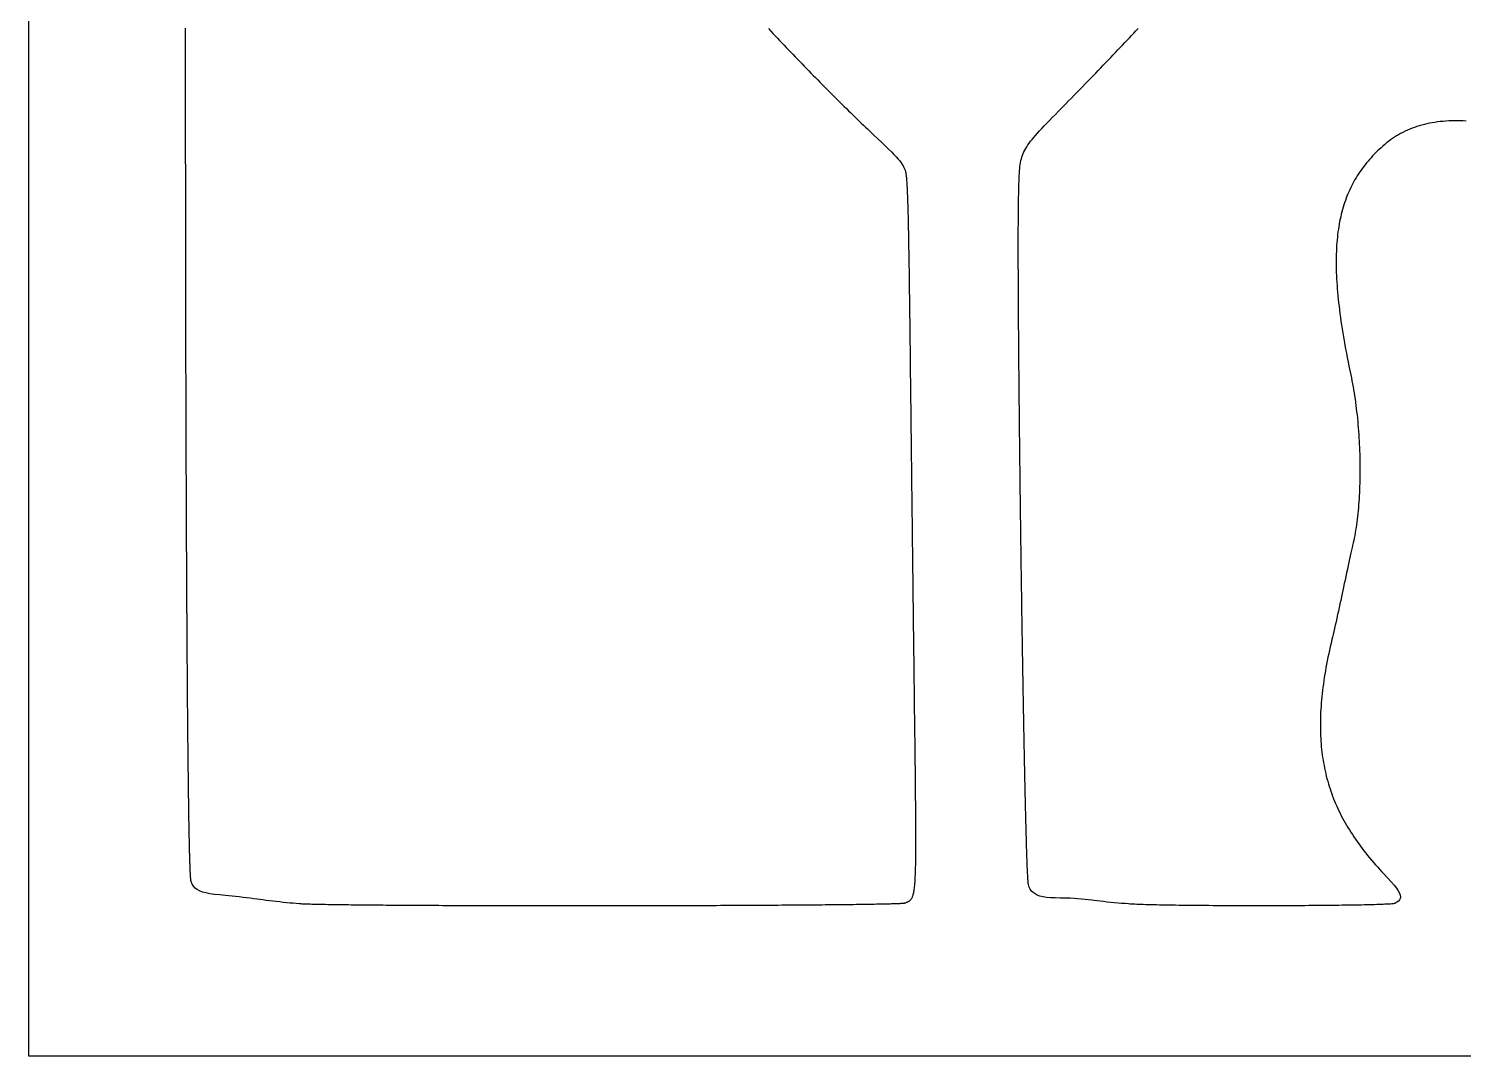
# Model space of a CAD drawing. Header units: millimetres. Extents: x 0 to 300, y 0 to 300.
# Drawn here: x 0 to 71.6, y 0 to 51.3 of the extents above; entities that cross this region are included whole.
import ezdxf

# ---------------------------------------------------------------- set-up
doc = ezdxf.new("R2010")
doc.units = ezdxf.units.MM
doc.layers.add('DIS_KONTUR', color=1, linetype='Continuous')
doc.layers.add('IC_DELIKLER', color=5, linetype='Continuous')

msp = doc.modelspace()

# ---------------------------------------------------------------- linework, layer by layer
at = {"layer": 'DIS_KONTUR'}
msp.add_lwpolyline([(0, 300), (300, 300), (300, 0), (0, 0)], close=True, dxfattribs=at)
at = {"layer": 'IC_DELIKLER'}
for points in [[(36.938, 51.289), (37.048, 51.171), (37.157, 51.054), (37.268, 50.937), (37.378, 50.819), (37.489, 50.702), (37.6, 50.584), (37.711, 50.467), (37.822, 50.35), (37.934, 50.233), (38.046, 50.116), (38.158, 49.999), (38.27, 49.882), (38.382, 49.765), (38.494, 49.649), (38.606, 49.533), (38.718, 49.417), (38.83, 49.302), (38.942, 49.186), (39.055, 49.071), (39.167, 48.957), (39.279, 48.843), (39.39, 48.729), (39.502, 48.616), (39.614, 48.503), (39.725, 48.391), (39.836, 48.279), (39.947, 48.167), (40.058, 48.056), (40.168, 47.946), (40.278, 47.837), (40.388, 47.728), (40.497, 47.619), (40.606, 47.512), (40.715, 47.405), (40.823, 47.298), (40.931, 47.193), (41.038, 47.088), (41.145, 46.984), (41.251, 46.881), (41.357, 46.779), (41.462, 46.677), (41.567, 46.577), (41.671, 46.477), (41.774, 46.378), (41.877, 46.281), (41.979, 46.184), (42.081, 46.088), (42.182, 45.994), (42.399, 45.788), (42.596, 45.601), (42.773, 45.43), (42.932, 45.275), (43.072, 45.134), (43.197, 45.005), (43.306, 44.889), (43.4, 44.782), (43.482, 44.685), (43.551, 44.596), (43.61, 44.513), (43.658, 44.436), (43.698, 44.363), (43.73, 44.293), (43.756, 44.225), (43.762, 44.206), (43.768, 44.184), (43.774, 44.16), (43.779, 44.133), (43.785, 44.103), (43.79, 44.071), (43.795, 44.035), (43.8, 43.996), (43.806, 43.954), (43.81, 43.908), (43.815, 43.859), (43.82, 43.806), (43.825, 43.749), (43.829, 43.689), (43.834, 43.624), (43.838, 43.555), (43.843, 43.482), (43.847, 43.405), (43.851, 43.323), (43.855, 43.236), (43.86, 43.144), (43.864, 43.048), (43.868, 42.947), (43.871, 42.841), (43.875, 42.729), (43.879, 42.612), (43.883, 42.49), (43.887, 42.361), (43.89, 42.228), (43.894, 42.088), (43.898, 41.943), (43.901, 41.791), (43.905, 41.633), (43.909, 41.469), (43.912, 41.299), (43.916, 41.121), (43.919, 40.938), (43.923, 40.747), (43.927, 40.55), (43.93, 40.345), (43.934, 40.133), (43.937, 39.914), (43.941, 39.688), (43.944, 39.454), (43.948, 39.213), (43.952, 38.964), (43.955, 38.707), (43.959, 38.441), (43.963, 38.168), (43.966, 37.887), (43.97, 37.597), (43.974, 37.299), (43.978, 36.992), (43.982, 36.676), (43.986, 36.352), (43.99, 36.019), (43.994, 35.676), (43.998, 35.325), (43.999, 35.203), (44.001, 35.081), (44.002, 34.957), (44.003, 34.831), (44.005, 34.704), (44.006, 34.576), (44.008, 34.446), (44.009, 34.316), (44.011, 34.184), (44.013, 34.05), (44.014, 33.916), (44.016, 33.78), (44.017, 33.643), (44.019, 33.505), (44.021, 33.365), (44.022, 33.225), (44.024, 33.084), (44.026, 32.941), (44.027, 32.798), (44.029, 32.653), (44.031, 32.508), (44.032, 32.361), (44.034, 32.214), (44.036, 32.065), (44.038, 31.916), (44.039, 31.766), (44.041, 31.615), (44.043, 31.463), (44.045, 31.311), (44.047, 31.157), (44.048, 31.003), (44.05, 30.848), (44.052, 30.693), (44.054, 30.537), (44.056, 30.38), (44.058, 30.222), (44.059, 30.064), (44.061, 29.906), (44.063, 29.746), (44.065, 29.587), (44.067, 29.426), (44.069, 29.265), (44.071, 29.104), (44.073, 28.943), (44.075, 28.78), (44.077, 28.618), (44.079, 28.455), (44.08, 28.292), (44.082, 28.128), (44.084, 27.965), (44.086, 27.8), (44.088, 27.636), (44.09, 27.471), (44.092, 27.307), (44.094, 27.142), (44.096, 26.977), (44.098, 26.811), (44.1, 26.646), (44.102, 26.481), (44.104, 26.315), (44.106, 26.149), (44.108, 25.984), (44.11, 25.818), (44.112, 25.653), (44.114, 25.487), (44.116, 25.322), (44.118, 25.157), (44.12, 24.992), (44.122, 24.827), (44.124, 24.662), (44.126, 24.497), (44.128, 24.333), (44.13, 24.169), (44.132, 24.005), (44.134, 23.841), (44.135, 23.678), (44.137, 23.515), (44.139, 23.352), (44.141, 23.19), (44.143, 23.028), (44.145, 22.867), (44.147, 22.706), (44.149, 22.546), (44.151, 22.386), (44.153, 22.227), (44.155, 22.068), (44.157, 21.91), (44.159, 21.752), (44.16, 21.595), (44.162, 21.439), (44.164, 21.283), (44.166, 21.128), (44.168, 20.974), (44.17, 20.821), (44.172, 20.668), (44.173, 20.516), (44.175, 20.365), (44.177, 20.215), (44.179, 20.065), (44.181, 19.917), (44.182, 19.769), (44.184, 19.622), (44.186, 19.477), (44.188, 19.332), (44.189, 19.188), (44.191, 19.046), (44.193, 18.904), (44.195, 18.763), (44.196, 18.624), (44.198, 18.486), (44.2, 18.348), (44.201, 18.212), (44.203, 18.078), (44.205, 17.944), (44.206, 17.812), (44.208, 17.681), (44.213, 17.266), (44.218, 16.863), (44.223, 16.472), (44.227, 16.092), (44.232, 15.724), (44.236, 15.367), (44.24, 15.021), (44.244, 14.685), (44.248, 14.361), (44.251, 14.046), (44.255, 13.742), (44.258, 13.448), (44.261, 13.164), (44.263, 12.89), (44.266, 12.626), (44.268, 12.37), (44.27, 12.124), (44.272, 11.887), (44.273, 11.659), (44.274, 11.44), (44.275, 11.229), (44.275, 11.027), (44.276, 10.832), (44.276, 10.646), (44.275, 10.467), (44.274, 10.296), (44.273, 10.133), (44.272, 9.977), (44.27, 9.828), (44.268, 9.686), (44.265, 9.55), (44.263, 9.421), (44.259, 9.299), (44.256, 9.183), (44.252, 9.073), (44.247, 8.968), (44.242, 8.87), (44.237, 8.777), (44.231, 8.689), (44.225, 8.607), (44.218, 8.529), (44.211, 8.456), (44.203, 8.388), (44.195, 8.325), (44.187, 8.265), (44.178, 8.21), (44.168, 8.159), (44.158, 8.111), (44.147, 8.067), (44.136, 8.027), (44.125, 7.99), (44.113, 7.955), (44.1, 7.924), (44.086, 7.895), (44.073, 7.869), (44.058, 7.845), (44.043, 7.824), (44.028, 7.804), (44.011, 7.786), (43.995, 7.77), (43.977, 7.756), (43.959, 7.742), (43.94, 7.73), (43.921, 7.719), (43.901, 7.708), (43.88, 7.698), (43.859, 7.688), (43.837, 7.679), (43.814, 7.67), (43.791, 7.66), (43.767, 7.651), (43.742, 7.64), (43.734, 7.638), (43.723, 7.636), (43.707, 7.633), (43.687, 7.631), (43.663, 7.629), (43.635, 7.626), (43.604, 7.624), (43.568, 7.622), (43.529, 7.62), (43.486, 7.617), (43.439, 7.615), (43.388, 7.613), (43.334, 7.611), (43.277, 7.609), (43.215, 7.607), (43.151, 7.605), (43.082, 7.603), (43.011, 7.6), (42.935, 7.598), (42.857, 7.596), (42.775, 7.594), (42.69, 7.593), (42.602, 7.591), (42.51, 7.589), (42.416, 7.587), (42.318, 7.585), (42.217, 7.583), (42.113, 7.581), (42.006, 7.579), (41.896, 7.578), (41.783, 7.576), (41.668, 7.574), (41.549, 7.572), (41.428, 7.571), (41.304, 7.569), (41.177, 7.567), (41.048, 7.566), (40.915, 7.564), (40.781, 7.562), (40.643, 7.561), (40.504, 7.559), (40.361, 7.558), (40.217, 7.556), (40.069, 7.555), (39.92, 7.553), (39.768, 7.552), (39.614, 7.55), (39.458, 7.549), (39.299, 7.548), (39.138, 7.546), (38.976, 7.545), (38.811, 7.544), (38.644, 7.542), (38.475, 7.541), (38.304, 7.54), (38.131, 7.538), (37.956, 7.537), (37.78, 7.536), (37.602, 7.535), (37.421, 7.534), (37.24, 7.533), (37.056, 7.531), (36.871, 7.53), (36.684, 7.529), (36.496, 7.528), (36.306, 7.527), (36.115, 7.526), (35.922, 7.525), (35.728, 7.524), (35.532, 7.523), (35.335, 7.523), (35.137, 7.522), (34.938, 7.521), (34.737, 7.52), (34.536, 7.519), (34.333, 7.518), (34.129, 7.518), (33.924, 7.517), (33.718, 7.516), (33.511, 7.515), (33.303, 7.515), (33.094, 7.514), (32.885, 7.513), (32.674, 7.513), (32.463, 7.512), (32.251, 7.512), (32.039, 7.511), (31.826, 7.511), (31.612, 7.51), (31.397, 7.51), (31.183, 7.509), (30.967, 7.509), (30.751, 7.508), (30.535, 7.508), (30.319, 7.508), (30.102, 7.507), (29.885, 7.507), (29.667, 7.507), (29.449, 7.507), (29.232, 7.506), (29.014, 7.506), (28.796, 7.506), (28.578, 7.506), (28.36, 7.506), (28.142, 7.506), (27.924, 7.505), (27.706, 7.505), (27.488, 7.505), (27.271, 7.505), (27.054, 7.505), (26.837, 7.505), (26.62, 7.505), (26.404, 7.506), (26.188, 7.506), (25.973, 7.506), (25.758, 7.506), (25.543, 7.506), (25.33, 7.506), (25.116, 7.507), (24.904, 7.507), (24.692, 7.507), (24.48, 7.507), (24.27, 7.508), (24.06, 7.508), (23.851, 7.508), (23.644, 7.509), (23.436, 7.509), (23.23, 7.51), (23.025, 7.51), (22.821, 7.511), (22.618, 7.511), (22.416, 7.512), (22.216, 7.512), (22.016, 7.513), (21.818, 7.514), (21.621, 7.514), (21.425, 7.515), (21.231, 7.516), (21.038, 7.516), (20.847, 7.517), (20.657, 7.518), (20.468, 7.519), (20.281, 7.519), (20.096, 7.52), (19.912, 7.521), (19.73, 7.522), (19.55, 7.523), (19.371, 7.524), (19.195, 7.525), (19.02, 7.526), (18.847, 7.527), (18.675, 7.528), (18.506, 7.529), (18.339, 7.53), (18.174, 7.531), (18.011, 7.533), (17.85, 7.534), (17.691, 7.535), (17.535, 7.536), (17.38, 7.537), (17.228, 7.539), (17.079, 7.54), (16.931, 7.541), (16.786, 7.543), (16.644, 7.544), (16.504, 7.546), (16.366, 7.547), (16.231, 7.548), (16.099, 7.55), (15.969, 7.552), (15.842, 7.553), (15.717, 7.555), (15.596, 7.556), (15.477, 7.558), (15.361, 7.56), (15.248, 7.561), (15.138, 7.563), (15.03, 7.565), (14.926, 7.566), (14.825, 7.568), (14.727, 7.57), (14.632, 7.572), (14.54, 7.574), (14.451, 7.576), (14.366, 7.578), (14.284, 7.58), (14.205, 7.582), (14.129, 7.584), (14.057, 7.586), (13.989, 7.588), (13.923, 7.59), (13.862, 7.592), (13.804, 7.594), (13.749, 7.596), (13.698, 7.598), (13.651, 7.601), (13.608, 7.603), (13.568, 7.605), (13.532, 7.608), (13.5, 7.61), (13.5, 7.61), (13.361, 7.621), (13.21, 7.635), (13.051, 7.65), (12.884, 7.666), (12.712, 7.683), (12.538, 7.702), (12.362, 7.721), (12.188, 7.741), (12.016, 7.761), (11.849, 7.782), (11.69, 7.802), (11.539, 7.821), (11.4, 7.841), (11.237, 7.863), (11.064, 7.886), (10.884, 7.909), (10.7, 7.932), (10.515, 7.954), (10.332, 7.976), (10.155, 7.995), (9.984, 8.014), (9.825, 8.03), (9.679, 8.044), (9.55, 8.055), (9.281, 8.081), (9.046, 8.113), (8.844, 8.152), (8.672, 8.198), (8.526, 8.254), (8.405, 8.321), (8.305, 8.399), (8.225, 8.49), (8.16, 8.596), (8.109, 8.716), (8.107, 8.723), (8.105, 8.73), (8.104, 8.74), (8.102, 8.75), (8.1, 8.763), (8.098, 8.776), (8.096, 8.792), (8.094, 8.809), (8.092, 8.827), (8.091, 8.847), (8.089, 8.868), (8.087, 8.89), (8.085, 8.915), (8.083, 8.94), (8.081, 8.967), (8.08, 8.996), (8.078, 9.026), (8.076, 9.057), (8.074, 9.09), (8.072, 9.124), (8.071, 9.16), (8.069, 9.197), (8.067, 9.235), (8.065, 9.275), (8.064, 9.317), (8.062, 9.359), (8.06, 9.403), (8.058, 9.449), (8.057, 9.495), (8.055, 9.544), (8.053, 9.593), (8.052, 9.644), (8.05, 9.696), (8.048, 9.75), (8.046, 9.805), (8.045, 9.861), (8.043, 9.918), (8.041, 9.977), (8.04, 10.037), (8.038, 10.099), (8.036, 10.162), (8.035, 10.226), (8.033, 10.291), (8.031, 10.358), (8.03, 10.426), (8.028, 10.495), (8.027, 10.565), (8.025, 10.637), (8.023, 10.71), (8.022, 10.784), (8.02, 10.86), (8.019, 10.937), (8.017, 11.015), (8.015, 11.094), (8.014, 11.174), (8.012, 11.256), (8.011, 11.339), (8.009, 11.423), (8.008, 11.508), (8.006, 11.594), (8.005, 11.682), (8.003, 11.771), (8.002, 11.861), (8, 11.952), (7.999, 12.044), (7.997, 12.137), (7.996, 12.232), (7.994, 12.328), (7.993, 12.425), (7.991, 12.523), (7.99, 12.622), (7.988, 12.722), (7.987, 12.824), (7.985, 12.926), (7.984, 13.03), (7.982, 13.134), (7.981, 13.24), (7.98, 13.347), (7.978, 13.455), (7.977, 13.564), (7.975, 13.674), (7.974, 13.786), (7.973, 13.898), (7.971, 14.011), (7.97, 14.126), (7.968, 14.241), (7.967, 14.357), (7.966, 14.475), (7.964, 14.593), (7.963, 14.713), (7.962, 14.833), (7.96, 14.955), (7.959, 15.077), (7.958, 15.201), (7.956, 15.326), (7.955, 15.451), (7.954, 15.578), (7.953, 15.705), (7.951, 15.833), (7.95, 15.963), (7.949, 16.093), (7.948, 16.225), (7.946, 16.357), (7.945, 16.49), (7.944, 16.624), (7.943, 16.759), (7.941, 16.895), (7.94, 17.032), (7.939, 17.17), (7.938, 17.308), (7.936, 17.448), (7.935, 17.589), (7.934, 17.73), (7.933, 17.872), (7.932, 18.015), (7.931, 18.159), (7.929, 18.304), (7.928, 18.45), (7.927, 18.597), (7.926, 18.744), (7.925, 18.892), (7.924, 19.041), (7.923, 19.191), (7.921, 19.342), (7.92, 19.494), (7.919, 19.646), (7.918, 19.799), (7.917, 19.953), (7.916, 20.108), (7.915, 20.264), (7.914, 20.42), (7.913, 20.577), (7.912, 20.735), (7.911, 20.894), (7.91, 21.053), (7.909, 21.213), (7.908, 21.374), (7.907, 21.536), (7.906, 21.698), (7.905, 21.862), (7.904, 22.026), (7.903, 22.19), (7.902, 22.355), (7.901, 22.522), (7.9, 22.688), (7.899, 22.856), (7.898, 23.024), (7.897, 23.193), (7.896, 23.362), (7.895, 23.532), (7.894, 23.703), (7.893, 23.875), (7.892, 24.047), (7.891, 24.22), (7.89, 24.393), (7.889, 24.567), (7.889, 24.742), (7.888, 24.917), (7.887, 25.093), (7.886, 25.27), (7.885, 25.447), (7.884, 25.625), (7.883, 25.803), (7.883, 25.982), (7.882, 26.162), (7.881, 26.342), (7.88, 26.523), (7.879, 26.704), (7.879, 26.886), (7.878, 27.068), (7.877, 27.251), (7.876, 27.435), (7.875, 27.619), (7.875, 27.804), (7.874, 27.989), (7.873, 28.174), (7.872, 28.361), (7.872, 28.547), (7.871, 28.735), (7.87, 28.922), (7.869, 29.11), (7.869, 29.299), (7.868, 29.488), (7.867, 29.678), (7.867, 29.868), (7.866, 30.059), (7.865, 30.25), (7.865, 30.441), (7.864, 30.633), (7.863, 30.826), (7.863, 31.019), (7.862, 31.212), (7.861, 31.406), (7.861, 31.6), (7.86, 31.794), (7.86, 31.989), (7.859, 32.185), (7.858, 32.38), (7.858, 32.577), (7.857, 32.773), (7.857, 32.97), (7.856, 33.167), (7.856, 33.365), (7.855, 33.563), (7.854, 33.761), (7.854, 33.96), (7.853, 34.159), (7.853, 34.359), (7.852, 34.558), (7.852, 34.758), (7.851, 34.959), (7.851, 35.16), (7.85, 35.361), (7.85, 35.562), (7.849, 35.764), (7.849, 35.966), (7.849, 36.168), (7.848, 36.37), (7.848, 36.573), (7.847, 36.776), (7.847, 36.979), (7.846, 37.183), (7.846, 37.387), (7.846, 37.591), (7.845, 37.795), (7.845, 38), (7.844, 38.205), (7.844, 38.41), (7.844, 38.615), (7.843, 38.82), (7.843, 39.026), (7.843, 39.232), (7.842, 39.438), (7.842, 39.644), (7.842, 39.851), (7.841, 40.057), (7.841, 40.264), (7.841, 40.471), (7.84, 40.678), (7.84, 40.886), (7.84, 41.093), (7.84, 41.301), (7.839, 41.508), (7.839, 41.716), (7.839, 41.924), (7.839, 42.132), (7.838, 42.34), (7.838, 42.549), (7.838, 42.757), (7.838, 42.966), (7.838, 43.174), (7.837, 43.383), (7.837, 43.592), (7.837, 43.801), (7.837, 44.01), (7.837, 44.219), (7.837, 44.428), (7.836, 44.637), (7.836, 44.846), (7.836, 45.055), (7.836, 45.264), (7.836, 45.474), (7.836, 45.683), (7.836, 45.892), (7.836, 46.101), (7.836, 46.311), (7.835, 46.52), (7.835, 46.729), (7.835, 46.939), (7.835, 47.148), (7.835, 47.357), (7.835, 47.566), (7.835, 47.776), (7.835, 47.985), (7.835, 48.194), (7.835, 48.403), (7.835, 48.612), (7.835, 48.821), (7.835, 49.03), (7.835, 49.239), (7.835, 49.447), (7.835, 49.656), (7.835, 49.865), (7.835, 50.073), (7.835, 50.281), (7.836, 50.49), (7.836, 50.698), (7.836, 50.906), (7.836, 51.114), (7.836, 51.321)], [(71.764, 46.679), (71.615, 46.687), (71.468, 46.691), (71.321, 46.693), (71.176, 46.692), (71.032, 46.689), (70.89, 46.683), (70.749, 46.674), (70.609, 46.662), (70.471, 46.648), (70.335, 46.631), (70.2, 46.612), (70.066, 46.589), (69.934, 46.564), (69.804, 46.537), (69.676, 46.507), (69.549, 46.474), (69.424, 46.438), (69.301, 46.4), (69.18, 46.359), (69.06, 46.315), (68.943, 46.269), (68.828, 46.22), (68.714, 46.168), (68.603, 46.114), (68.493, 46.057), (68.386, 45.997), (68.281, 45.935), (68.178, 45.87), (68.078, 45.802), (67.979, 45.732), (67.883, 45.659), (67.79, 45.583), (67.697, 45.505), (67.605, 45.425), (67.516, 45.345), (67.428, 45.265), (67.342, 45.183), (67.258, 45.101), (67.175, 45.018), (67.095, 44.934), (67.016, 44.849), (66.939, 44.763), (66.864, 44.676), (66.791, 44.589), (66.719, 44.5), (66.649, 44.411), (66.581, 44.32), (66.515, 44.229), (66.451, 44.136), (66.388, 44.042), (66.327, 43.948), (66.268, 43.852), (66.21, 43.755), (66.155, 43.656), (66.101, 43.557), (66.048, 43.456), (65.998, 43.354), (65.949, 43.251), (65.902, 43.147), (65.857, 43.041), (65.813, 42.934), (65.772, 42.825), (65.731, 42.715), (65.693, 42.604), (65.656, 42.491), (65.621, 42.376), (65.588, 42.261), (65.556, 42.143), (65.526, 42.024), (65.498, 41.904), (65.471, 41.782), (65.447, 41.658), (65.423, 41.533), (65.402, 41.405), (65.382, 41.277), (65.364, 41.146), (65.347, 41.014), (65.332, 40.88), (65.319, 40.744), (65.307, 40.607), (65.297, 40.467), (65.289, 40.326), (65.282, 40.182), (65.277, 40.037), (65.274, 39.89), (65.272, 39.741), (65.272, 39.59), (65.274, 39.437), (65.277, 39.282), (65.281, 39.124), (65.288, 38.965), (65.295, 38.804), (65.305, 38.64), (65.316, 38.474), (65.329, 38.306), (65.343, 38.136), (65.359, 37.964), (65.376, 37.789), (65.395, 37.612), (65.416, 37.433), (65.438, 37.251), (65.462, 37.067), (65.487, 36.881), (65.514, 36.692), (65.542, 36.501), (65.572, 36.307), (65.603, 36.111), (65.636, 35.912), (65.671, 35.71), (65.707, 35.507), (65.745, 35.3), (65.784, 35.091), (65.825, 34.879), (65.867, 34.665), (65.91, 34.448), (65.956, 34.228), (66.002, 34.006), (66.032, 33.86), (66.061, 33.713), (66.09, 33.565), (66.117, 33.415), (66.143, 33.263), (66.168, 33.11), (66.192, 32.956), (66.215, 32.801), (66.237, 32.644), (66.257, 32.487), (66.277, 32.328), (66.296, 32.169), (66.314, 32.009), (66.331, 31.848), (66.347, 31.686), (66.361, 31.524), (66.375, 31.362), (66.388, 31.199), (66.399, 31.035), (66.41, 30.872), (66.42, 30.708), (66.428, 30.544), (66.436, 30.38), (66.442, 30.217), (66.448, 30.053), (66.452, 29.89), (66.456, 29.727), (66.458, 29.564), (66.459, 29.402), (66.459, 29.241), (66.459, 29.08), (66.457, 28.92), (66.454, 28.76), (66.45, 28.602), (66.445, 28.444), (66.439, 28.288), (66.432, 28.132), (66.424, 27.978), (66.415, 27.825), (66.404, 27.674), (66.393, 27.524), (66.381, 27.375), (66.367, 27.228), (66.353, 27.083), (66.338, 26.939), (66.321, 26.798), (66.303, 26.658), (66.285, 26.52), (66.265, 26.385), (66.244, 26.251), (66.222, 26.12), (66.2, 25.991), (66.176, 25.864), (66.151, 25.74), (66.124, 25.619), (66.097, 25.5), (66.072, 25.392), (66.044, 25.269), (66.013, 25.132), (65.98, 24.984), (65.944, 24.826), (65.908, 24.661), (65.87, 24.488), (65.831, 24.312), (65.792, 24.132), (65.753, 23.951), (65.715, 23.771), (65.677, 23.593), (65.64, 23.418), (65.605, 23.25), (65.571, 23.092), (65.536, 22.926), (65.5, 22.755), (65.462, 22.579), (65.423, 22.401), (65.384, 22.221), (65.344, 22.042), (65.304, 21.864), (65.266, 21.69), (65.227, 21.521), (65.19, 21.358), (65.155, 21.203), (65.121, 21.057), (65.089, 20.922), (65.06, 20.8), (65.018, 20.62), (64.977, 20.442), (64.937, 20.265), (64.9, 20.09), (64.864, 19.917), (64.829, 19.745), (64.796, 19.574), (64.765, 19.405), (64.735, 19.237), (64.707, 19.07), (64.681, 18.905), (64.656, 18.742), (64.633, 18.579), (64.611, 18.418), (64.591, 18.259), (64.573, 18.1), (64.557, 17.943), (64.542, 17.788), (64.528, 17.633), (64.517, 17.48), (64.507, 17.327), (64.499, 17.176), (64.492, 17.027), (64.487, 16.878), (64.484, 16.73), (64.483, 16.584), (64.483, 16.439), (64.485, 16.294), (64.489, 16.151), (64.494, 16.009), (64.501, 15.868), (64.51, 15.727), (64.52, 15.588), (64.532, 15.45), (64.546, 15.312), (64.562, 15.176), (64.58, 15.04), (64.599, 14.906), (64.62, 14.772), (64.642, 14.639), (64.667, 14.507), (64.693, 14.376), (64.721, 14.245), (64.751, 14.115), (64.782, 13.986), (64.815, 13.858), (64.85, 13.73), (64.887, 13.603), (64.926, 13.477), (64.966, 13.351), (65.009, 13.226), (65.053, 13.102), (65.098, 12.978), (65.146, 12.855), (65.196, 12.733), (65.247, 12.61), (65.3, 12.489), (65.355, 12.368), (65.412, 12.247), (65.47, 12.127), (65.531, 12.007), (65.593, 11.888), (65.657, 11.769), (65.723, 11.651), (65.791, 11.533), (65.86, 11.415), (65.932, 11.298), (66.005, 11.18), (66.081, 11.064), (66.158, 10.947), (66.237, 10.831), (66.318, 10.715), (66.401, 10.599), (66.485, 10.483), (66.572, 10.368), (66.661, 10.253), (66.751, 10.137), (66.843, 10.022), (66.938, 9.907), (67.034, 9.793), (67.132, 9.678), (67.232, 9.563), (67.334, 9.448), (67.438, 9.334), (67.544, 9.219), (67.651, 9.104), (67.851, 8.891), (68.021, 8.701), (68.164, 8.534), (68.279, 8.385), (68.367, 8.255), (68.429, 8.141), (68.467, 8.041), (68.479, 7.953), (68.468, 7.875), (68.434, 7.806), (68.377, 7.743), (68.299, 7.685), (68.2, 7.629), (68.186, 7.624), (68.164, 7.619), (68.133, 7.615), (68.094, 7.61), (68.048, 7.606), (67.994, 7.601), (67.932, 7.597), (67.863, 7.593), (67.787, 7.589), (67.704, 7.585), (67.614, 7.581), (67.518, 7.577), (67.415, 7.573), (67.306, 7.57), (67.191, 7.566), (67.07, 7.563), (66.944, 7.56), (66.812, 7.556), (66.675, 7.553), (66.532, 7.55), (66.385, 7.548), (66.233, 7.545), (66.076, 7.542), (65.915, 7.54), (65.75, 7.537), (65.581, 7.535), (65.408, 7.533), (65.231, 7.531), (65.051, 7.529), (64.868, 7.527), (64.681, 7.525), (64.492, 7.523), (64.299, 7.522), (64.104, 7.52), (63.907, 7.519), (63.708, 7.517), (63.507, 7.516), (63.303, 7.515), (63.098, 7.514), (62.892, 7.513), (62.685, 7.513), (62.476, 7.512), (62.266, 7.512), (62.056, 7.511), (61.845, 7.511), (61.634, 7.511), (61.422, 7.511), (61.211, 7.511), (60.999, 7.511), (60.788, 7.511), (60.578, 7.512), (60.368, 7.512), (60.159, 7.513), (59.952, 7.514), (59.745, 7.515), (59.54, 7.516), (59.337, 7.517), (59.135, 7.518), (58.936, 7.519), (58.738, 7.521), (58.543, 7.522), (58.351, 7.524), (58.161, 7.526), (57.974, 7.528), (57.791, 7.53), (57.61, 7.532), (57.433, 7.534), (57.26, 7.537), (57.09, 7.539), (56.925, 7.542), (56.763, 7.544), (56.606, 7.547), (56.454, 7.55), (56.306, 7.553), (56.164, 7.557), (56.026, 7.56), (55.893, 7.564), (55.767, 7.567), (55.645, 7.571), (55.53, 7.575), (55.42, 7.579), (55.317, 7.583), (55.22, 7.587), (55.13, 7.591), (55.046, 7.596), (54.97, 7.6), (54.9, 7.605), (54.9, 7.605), (54.737, 7.618), (54.564, 7.632), (54.385, 7.647), (54.203, 7.664), (54.02, 7.682), (53.839, 7.7), (53.663, 7.719), (53.495, 7.738), (53.338, 7.756), (53.194, 7.774), (53.068, 7.791), (52.915, 7.81), (52.746, 7.829), (52.565, 7.846), (52.377, 7.861), (52.186, 7.874), (51.998, 7.885), (51.816, 7.893), (51.645, 7.898), (51.49, 7.9), (51.238, 7.903), (51.014, 7.914), (50.814, 7.933), (50.639, 7.961), (50.485, 7.998), (50.353, 8.044), (50.24, 8.102), (50.144, 8.17), (50.065, 8.25), (50.001, 8.343), (49.951, 8.448), (49.912, 8.567), (49.91, 8.578), (49.907, 8.593), (49.904, 8.61), (49.902, 8.631), (49.899, 8.655), (49.897, 8.682), (49.894, 8.712), (49.891, 8.746), (49.889, 8.782), (49.886, 8.821), (49.883, 8.864), (49.881, 8.909), (49.878, 8.958), (49.875, 9.009), (49.872, 9.063), (49.869, 9.12), (49.866, 9.18), (49.864, 9.243), (49.861, 9.309), (49.858, 9.377), (49.855, 9.448), (49.852, 9.522), (49.849, 9.599), (49.846, 9.678), (49.843, 9.76), (49.84, 9.844), (49.837, 9.931), (49.834, 10.021), (49.831, 10.113), (49.828, 10.207), (49.825, 10.305), (49.821, 10.404), (49.818, 10.506), (49.815, 10.61), (49.812, 10.717), (49.809, 10.826), (49.806, 10.938), (49.803, 11.051), (49.799, 11.167), (49.796, 11.286), (49.793, 11.406), (49.79, 11.529), (49.786, 11.653), (49.783, 11.78), (49.78, 11.909), (49.777, 12.04), (49.773, 12.173), (49.77, 12.308), (49.767, 12.446), (49.764, 12.585), (49.76, 12.726), (49.757, 12.869), (49.754, 13.013), (49.75, 13.16), (49.747, 13.309), (49.744, 13.459), (49.74, 13.611), (49.737, 13.765), (49.734, 13.921), (49.73, 14.078), (49.727, 14.237), (49.724, 14.397), (49.72, 14.56), (49.717, 14.723), (49.714, 14.889), (49.71, 15.056), (49.707, 15.224), (49.703, 15.394), (49.7, 15.565), (49.697, 15.738), (49.693, 15.912), (49.69, 16.088), (49.687, 16.265), (49.683, 16.443), (49.68, 16.622), (49.677, 16.803), (49.673, 16.985), (49.67, 17.169), (49.667, 17.353), (49.663, 17.539), (49.66, 17.725), (49.657, 17.913), (49.653, 18.102), (49.65, 18.292), (49.647, 18.483), (49.643, 18.675), (49.64, 18.868), (49.637, 19.062), (49.633, 19.257), (49.63, 19.453), (49.627, 19.649), (49.624, 19.847), (49.62, 20.045), (49.617, 20.244), (49.614, 20.444), (49.611, 20.644), (49.607, 20.845), (49.604, 21.047), (49.601, 21.25), (49.598, 21.453), (49.595, 21.657), (49.592, 21.861), (49.588, 22.066), (49.585, 22.271), (49.582, 22.477), (49.579, 22.684), (49.576, 22.891), (49.573, 23.098), (49.57, 23.305), (49.567, 23.513), (49.564, 23.721), (49.561, 23.93), (49.558, 24.139), (49.555, 24.348), (49.552, 24.557), (49.549, 24.767), (49.546, 24.976), (49.543, 25.186), (49.54, 25.396), (49.537, 25.606), (49.535, 25.816), (49.532, 26.026), (49.529, 26.236), (49.526, 26.446), (49.523, 26.657), (49.521, 26.866), (49.518, 27.076), (49.515, 27.286), (49.513, 27.496), (49.51, 27.705), (49.507, 27.914), (49.505, 28.123), (49.502, 28.332), (49.5, 28.54), (49.497, 28.748), (49.495, 28.956), (49.492, 29.163), (49.49, 29.37), (49.487, 29.577), (49.485, 29.783), (49.482, 29.988), (49.48, 30.194), (49.478, 30.398), (49.476, 30.602), (49.473, 30.806), (49.471, 31.008), (49.469, 31.211), (49.467, 31.412), (49.465, 31.613), (49.462, 31.813), (49.46, 32.012), (49.458, 32.211), (49.456, 32.409), (49.454, 32.605), (49.452, 32.802), (49.45, 32.997), (49.449, 33.191), (49.447, 33.384), (49.445, 33.577), (49.443, 33.768), (49.441, 33.959), (49.44, 34.148), (49.438, 34.336), (49.436, 34.523), (49.435, 34.709), (49.433, 34.894), (49.432, 35.078), (49.43, 35.261), (49.429, 35.442), (49.427, 35.622), (49.426, 35.801), (49.425, 35.978), (49.423, 36.154), (49.422, 36.329), (49.421, 36.502), (49.42, 36.674), (49.419, 36.845), (49.417, 37.014), (49.416, 37.181), (49.415, 37.347), (49.414, 37.512), (49.414, 37.674), (49.413, 37.836), (49.412, 37.995), (49.411, 38.153), (49.41, 38.309), (49.41, 38.464), (49.409, 38.617), (49.408, 38.768), (49.408, 38.917), (49.407, 39.064), (49.407, 39.21), (49.406, 39.354), (49.406, 39.495), (49.406, 39.635), (49.405, 39.773), (49.405, 39.909), (49.405, 40.043), (49.405, 40.175), (49.405, 40.305), (49.405, 40.432), (49.405, 40.558), (49.405, 40.681), (49.405, 40.803), (49.405, 40.922), (49.405, 41.039), (49.405, 41.153), (49.406, 41.265), (49.406, 41.375), (49.407, 41.483), (49.407, 41.588), (49.408, 41.691), (49.408, 41.792), (49.409, 41.89), (49.41, 41.986), (49.41, 42.079), (49.411, 42.169), (49.412, 42.257), (49.413, 42.343), (49.414, 42.426), (49.415, 42.506), (49.416, 42.584), (49.417, 42.658), (49.418, 42.731), (49.42, 42.8), (49.421, 42.867), (49.422, 42.931), (49.424, 42.992), (49.425, 43.05), (49.43, 43.222), (49.434, 43.385), (49.438, 43.538), (49.443, 43.683), (49.447, 43.82), (49.453, 43.95), (49.46, 44.074), (49.468, 44.191), (49.477, 44.302), (49.489, 44.408), (49.503, 44.51), (49.52, 44.607), (49.539, 44.701), (49.561, 44.793), (49.587, 44.881), (49.616, 44.969), (49.65, 45.054), (49.687, 45.139), (49.729, 45.224), (49.776, 45.31), (49.828, 45.396), (49.886, 45.484), (49.949, 45.573), (50.018, 45.666), (50.094, 45.761), (50.176, 45.861), (50.264, 45.964), (50.36, 46.072), (50.464, 46.186), (50.575, 46.305), (50.694, 46.431), (50.821, 46.564), (50.957, 46.705), (51.102, 46.853), (51.256, 47.011), (51.419, 47.177), (51.593, 47.353), (51.776, 47.54), (51.917, 47.684), (52.058, 47.827), (52.197, 47.97), (52.335, 48.111), (52.472, 48.251), (52.607, 48.39), (52.742, 48.528), (52.875, 48.665), (53.007, 48.801), (53.138, 48.936), (53.267, 49.07), (53.395, 49.203), (53.522, 49.335), (53.648, 49.465), (53.773, 49.595), (53.896, 49.723), (54.018, 49.85), (54.139, 49.977), (54.259, 50.102), (54.377, 50.226), (54.494, 50.349), (54.61, 50.47), (54.724, 50.591), (54.837, 50.711), (54.949, 50.829), (55.06, 50.946), (55.169, 51.062), (55.277, 51.177), (55.384, 51.291)]]:
    msp.add_lwpolyline(points, dxfattribs=at)

doc.saveas('drawing.dxf')
